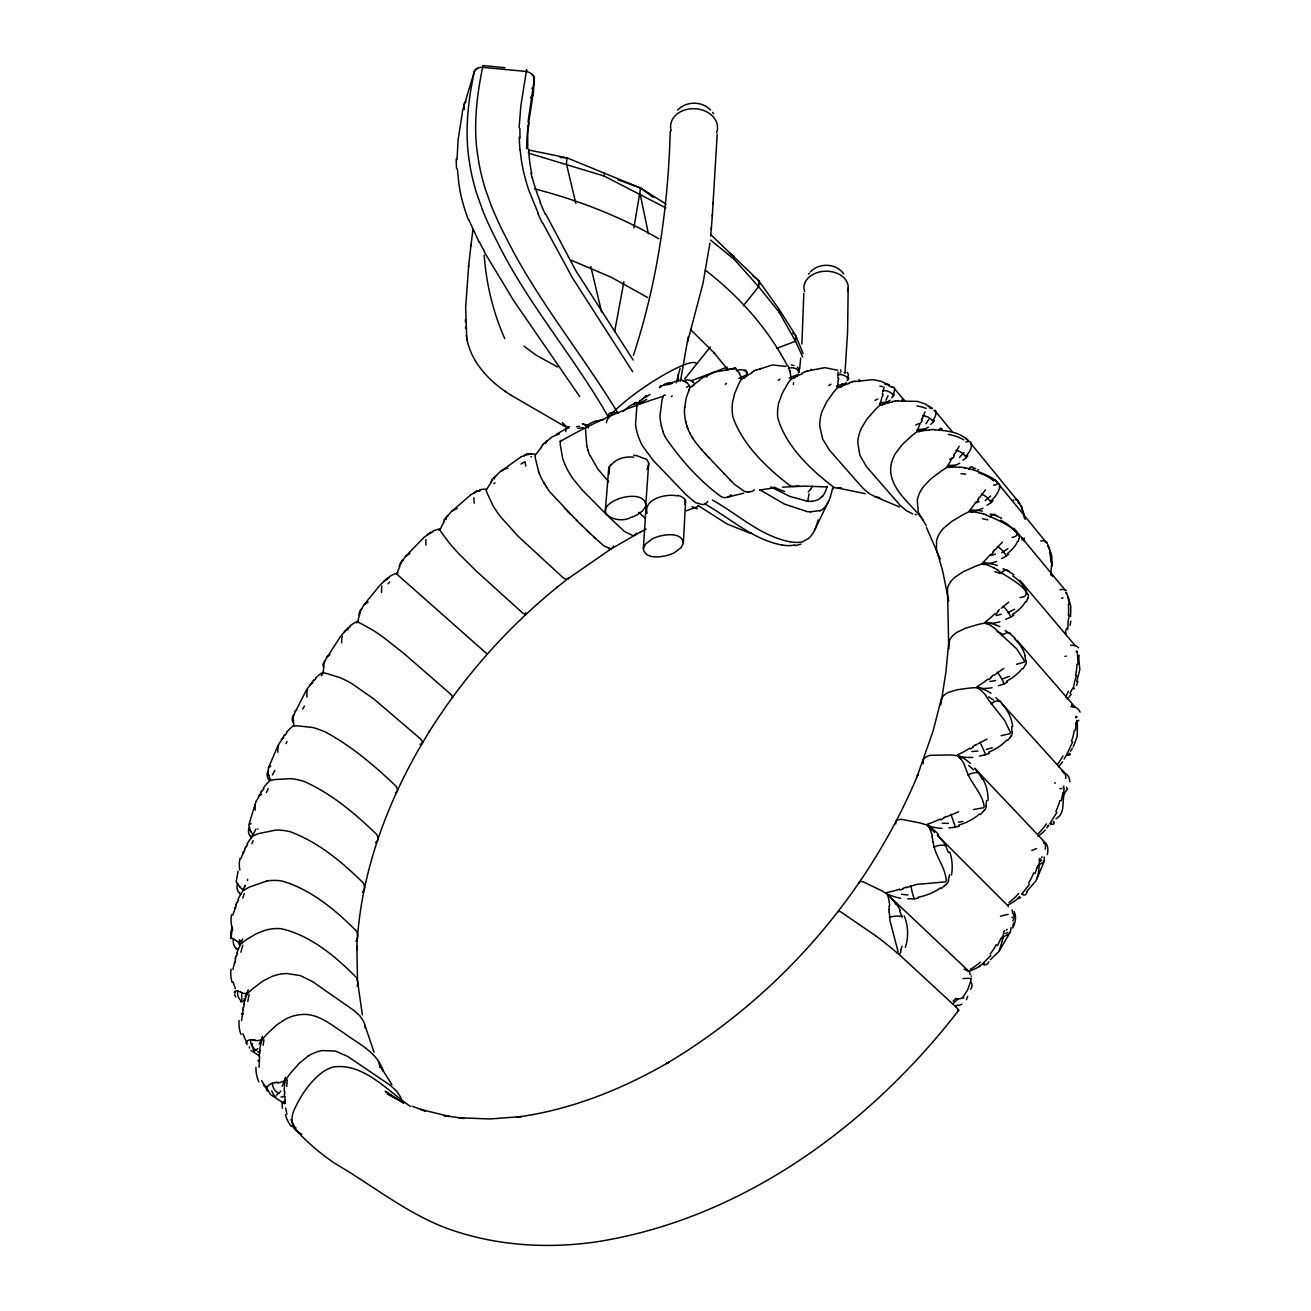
<?xml version="1.0" encoding="UTF-8"?>
<svg xmlns="http://www.w3.org/2000/svg" width="1311" height="1311" viewBox="0 0 1311 1311"><rect width="100%" height="100%" fill="white"/><g stroke="black" fill="none" stroke-linecap="round" stroke-linejoin="round"><path stroke-width="1.5" d="M1078.052 664.005L1077.298 651.354M848.168 288.141L847.594 331.912L845.038 372.308M889.366 912.21L889.94 920.535L897.838 950.803A3.228 2.802 -47.4 0 1 897.543 953.13M646.208 504.915L643.308 548.686C644.963 559.338 660.252 557.339 667.938 555.241A33.381 21.861 3.6 0 0 674.591 552.57L681.163 547.572L683.359 543.049L685.62 500.868M645.93 504.964C644.34 493.903 628.543 495.787 620.644 498.131A33.644 22.189 4 0 0 613.909 500.949C592.228 512.65 617.35 524.842 630.476 517.599A33.971 22.615 4.5 0 0 637.195 514.83L642.751 510.798L645.7 506.095L648.716 462.914M292.992 720.28L293.09 718.625M251.237 835.959L251.532 837.811M519.09 127.691L520.893 105.552L526.58 69.909M466.667 337.025L465.651 307.61L468.715 265.15M802.709 357.018L795.515 341.253L779.193 312.215L779.258 309.478L758.807 280.767L710.546 234.456M803.823 293.402L801.89 344.039M284.716 1091.129L284.716 1094.177M683.359 543.049C681.867 532.25 666.299 534.265 658.597 536.428A33.07 21.451 3.2 0 0 651.911 539.132L645.405 544.18L643.308 548.686M1079.117 655.221L1078.724 658.237M259.103 1067.269L259.594 1055.896M277.801 746.008L268.444 767.869L268.313 772.884M752.612 275.621L758.807 280.767L758.61 286.699L743.353 305.742M690.258 386.729L686.112 398.249L684.44 409.72A28.481 16.093 77.7 0 0 685.571 421.028C688.422 435.891 699.156 447.166 709.104 457.85M779.193 312.215L758.61 286.699L734.127 259.267L734.242 256.514L729.358 252.99M231.473 931.531L231.195 938.135L232.342 938.365M526.711 71.384L526.727 70.27M986.577 800.513L985.921 805.986M1076.134 722.918L1076.069 724.262M717.199 134.099L712.283 216.217M747.27 373.012L746.991 373.766M1076.151 722.59L1075.528 730.26M837.86 375.864L838.122 371.98M882.909 394.627L882.745 396.332M526.448 71.63A8.456 6.768 14.2 0 1 534.298 79.496C533.266 102.7 526.416 125.43 526.661 148.782M231.097 938.037L231.768 927.434L231.097 938.037L234.98 939.807A40.674 17.518 -49.6 0 0 235.816 940.462L236.93 941.183M527.727 126.02L527.727 148.602M999.67 488.937L999.605 487.151M670.232 131.329C668.151 207.433 657.237 282.93 633.393 355.363M710.677 235.964L711.414 227.475M713.151 203.861L713.299 202.058M633.885 227.885L640.62 188.063L567.04 157.861L528.808 149.995L528.431 153.108L604.076 176.018L665.857 207.892M1011.879 731.948L1011.797 726.638M684.506 408.065L684.621 406.656M711.283 229.196L712.414 214.447M1052.094 566.286L1051.733 555.602L1048.128 545.425M605.338 510.848L608.845 466.88M238.586 885.204L236.177 881.893L238.078 871.274M604.076 176.018L604.355 172.823M241.568 1020.613L243.256 1009.454M528.054 121.939L534.298 79.479M799.612 369.128L800.742 357.969M259.775 1053.47L260.168 1050.406M788.206 365.998L789.451 369.866M292.943 722.148A8.751 7.719 -0.2 0 1 293.779 714.724L306.332 690.192M1002.227 940.708L1003.226 936.988L1007.979 934.366M470.895 246.026L472.96 229.622M1002.161 941.265L998.998 951.393L990.329 959.718M468.519 266.87L471.091 244.305M971.156 978.285L970.763 980.71M709.923 243.158L702.975 283.487L687.603 341.827M1023.825 539.608L1023.678 540.788M1069.432 615.154C1067.564 619.234 1068.137 629.198 1067.662 629.198M1070.595 616.465L1070.825 606.534L1068.268 596.685M922.338 418.537L924.992 411.949M1076.921 716.707L1076.773 717.543M1027.758 597.963L1027.595 598.766A28.072 17.715 29 0 1 1027.365 599.324M293.271 717.232L293.779 714.724M267.51 1090.736L261.594 1080.559M680.475 381.075L688.209 336.829M949.639 874.732L948.263 880.222M232.916 969.419L235.652 958.669M614.662 331.552L623.905 281.718M1062.549 794.761L1062.877 793.04M323.309 666.43L323.702 664.628M1062.484 795.105L1061.205 800.841M807.773 500.704L809.1 493.805M526.448 71.482L482.661 67.353A8.472 6.899 15.9 0 0 474.287 71.859C467.929 101.537 464.487 132.296 469.502 162.482A128.183 55.324 64.3 0 0 472.304 177.362L474.107 184.589A110.534 47.917 64.1 0 0 476.745 193.635L482.546 209.924M1070.005 625.281L1070.858 621.25M243.731 1007.061L244.452 1004.062M832.616 488.282L830.535 496.099M648.47 465.979L647.011 469.289M967.715 996.213L966.518 999.654M255.071 804.397L248.811 824.914L249.877 829.207M922.01 420.175L921.436 422.273M1076.659 675.591C1074.938 678.901 1072.3 691.012 1074.233 688.603M882.844 391.809L884.155 387.22M676.247 382.828L680.114 368.325M818.179 519.91L816.016 526.842A115.352 46.18 67.6 0 1 812.787 533.511L810.935 536.019A98.587 39.412 67.7 0 1 808.346 538.575L802.987 541.492M232.784 915.045L236.39 904.836M482.956 65.812C476.811 94.818 472.829 127.478 478.138 158.041A128.429 54.996 64.3 0 0 480.957 172.954L482.759 180.181A110.763 47.655 64.2 0 0 485.414 189.259L491.232 205.581A162.007 68.533 64.3 0 0 506.03 237.57C537.084 299.908 582.51 354.544 618.136 413.44M1012.813 925.795L1013.583 922.977M848.872 377.715L848.446 378.895A28.645 11.553 29.5 0 1 848.217 379.305L847.103 380.731M902.066 946.247L900.985 949.541M1018.336 541.345L1018.778 539.214A27.482 14.601 24.1 0 0 1018.663 538.657M1017.991 502.85L1018.418 502.064L1022.039 507.685M1027.431 599.356L1026.464 601.765M1044.179 861.278L1044.212 857.099M474.271 71.843L462.734 110.091L458.096 140.015L457.015 159.729M1065.777 632.476L1065.482 633.41M1066.269 629.182L1064.827 633.623M1037.001 867.866L1037.673 865.801M1036.886 868.193L1035.002 873.487M324.145 663.137L325.013 660.662M236.357 956.325L237.373 953.441M1076.61 685.391L1077.904 681.409M955.047 453.442L959.21 446.248M358.903 614.892L359.607 612.991M1025.268 664.628L1024.923 665.513A28.613 20.73 34.2 0 1 1024.596 666.135L1023.104 668.757M1063.877 789.222L1064.253 788.173M1067.482 789.419L1066.449 787.223M240.7 858.738L245.01 849.2M799.12 371.8L798.546 372.75M1072.644 741.928L1066.941 754.087A10.717 1.934 36.8 0 0 1069.612 753.251M1076.757 681.605L1079.805 669.61L1078.789 658.515M688.717 390.334L689.209 389.105M954.375 455.245L953.376 457.539M1047.407 545.818L1047.85 544.901M1026.775 891.447L1035.837 881.008L1038.23 874.552L1039.328 864.818L1043.245 862.13M1036.69 879.271L1044.539 860.573M268.444 767.869L270.754 766.116M237.307 902.607L238.569 899.887M1071.185 690.881L1071.841 689.422M256.087 801.627L260.971 792.893M1071.038 691.241L1069.956 693.634M360.279 611.434L363.753 605.076L368.047 602.159M684.997 504.424L685.063 500.474M1042.048 856.706L1041.639 857.574M399.15 566.434L400.15 564.467M814.459 530.48L828.699 500.9M1000.981 938.348L997.425 945.673M894.381 394.267L893.578 395.676A29.268 14.798 34.5 0 1 893.25 396.168L891.627 397.823M979.694 497.459L985.43 489.839M1056.912 812.23L1049.996 823.488A10.881 3.31 43.6 0 0 1053.733 821.407L1053.274 821.997M1010.748 736.159L1010.224 737.093A29.104 23.5 39.9 0 1 1009.765 737.749M1039.312 861.933L1040.705 859.344M1073.25 746.795L1077.2 736.454L1077.413 724.983M278.391 744.779L283.684 736.88M246.107 847.119L247.566 844.579M1070.005 695.617L1069.153 697.108M422.519 742.763C385.532 805.626 359.722 876.551 356.739 949.918L356.838 946.329L357.559 981.316L362.36 1014.845M978.678 499.36L977.219 501.769M1066.318 755.152L1064.057 759.02M999.457 950.639L1010.371 931.908L1011.158 927.582M401.051 562.878L405.279 556.634L409.933 553.488M1068.399 754.464L1067.859 755.382M1024.35 662.153L1016.549 664.284M321.326 675.788L321.883 674.87M421.863 743.845L429.615 731.112L429.025 732.062C463.471 677.115 507.013 627.903 557.372 587.049L556.536 587.705L568.138 578.544M322.047 674.591L322.965 673.117M443.38 521.794L444.675 519.795M323.161 672.789L323.096 672.887A84.117 17.633 30.6 0 1 326.439 673.444L339.91 677.623A27.662 5.867 30.8 0 1 351.856 683.621L373.701 698.861L420.634 738.962A31.398 6.555 30.5 0 1 421.798 740.6L422.421 741.993A27.072 5.654 30.5 0 1 420.536 744.189L419.913 744.206M1072.3 748.417L1070.333 751.465M306.954 689.111L312.526 682.146M294.631 711.512L296.712 709.693M810.46 489.298L808.215 491.936M1010.142 932.318L1009.404 933.252M1006.995 929.253L1006.389 930.154M323.506 666.201A8.669 7.276 11.3 0 1 325.079 660.482L340.516 636.425M1029.479 884.253L1021.63 894.233A11.029 4.67 50.8 0 0 1026.824 891.988M262.216 790.959L263.822 788.632M995.033 549.899L1002.341 542.148M1009.798 737.765L1007.717 740.453M356.789 622.954L358.526 620.775M280.767 1091.063L279.276 1092.948M934.514 420.339L933.285 421.962A29.94 18.108 39.8 0 1 932.826 422.519L930.695 424.338M984.102 810.296L983.397 811.23A29.497 25.892 46.9 0 1 982.824 811.886M1003.21 934.563L1004.177 933.219M438.939 530.332L440.201 529.038M445.806 518.206L451.033 511.88L470.469 495.132M1047.784 826.504L1046.768 827.864M993.64 551.865L991.739 554.307M341.139 635.491L346.874 629.493M898.641 954.031L955.113 1006.176A15.994 0.901 38.9 0 1 956.112 1007.11M490.937 481.678L492.494 479.695M439.562 529.611L439.595 529.578A83.429 8.374 46.7 0 0 441.266 532.151L449.247 542.918A27.433 2.786 46.6 0 0 457.932 552.816L476.745 571.498L522.27 612.663A31.136 3.114 46.8 0 0 523.843 613.761L525.055 614.449A26.859 2.688 46.8 0 0 525.842 613.302L525.613 612.827M822.079 496.132L820.85 497.508M958.685 1010.339C869.799 1125.28 742.862 1218.689 596.947 1241.779C546.998 1249.104 495.066 1245.745 447.395 1228.538C406.689 1213.38 372.537 1185.357 335.321 1163.693C321.146 1154.204 308.118 1143.094 296.45 1130.656A24.303 18.026 -44.6 0 1 293.828 1110.679C300.563 1095.717 309.953 1081.28 323.391 1071.562A31.857 23.68 -45.1 0 1 332.896 1067.072C363.393 1062.402 387.106 1090.621 410.376 1106.435M364.048 604.748L379.698 585.509M285.028 735.143L286.748 733.078M684.85 378.748L710.283 347.005M1056.01 818.785C1067.662 812.541 1059.452 796.334 1067.007 789.927M326.701 656.86L329.995 654.5M257.661 1048.636L256.563 1049.767A29.088 12.078 55.5 0 1 256.055 1050.16L253.973 1051.029M962.225 998.228L967.665 989.887L970.615 981.447A11.078 8.046 4.3 0 1 970.648 989.248M808.592 274.048L809.411 273.049M1001.194 608.271L1008.765 602.159M990.87 955.473L982.447 963.864A11.127 5.932 58.7 0 0 988.822 961.782M967.846 455.966L966.191 457.719A10.111 6.621 33.9 0 0 956.096 450.345M982.84 811.902L980.218 814.573M380.337 584.706L386.073 579.741M493.837 478.122L500.032 471.845L520.68 457.097M945.788 884.45L944.92 885.367A29.809 27.76 56.2 0 1 944.231 885.99M541.082 446.756L542.918 444.822M1019.466 896.544L1018.172 897.904M998.195 611.696L995.885 614.089M406 555.93L423.24 538.165M313.935 680.606L315.754 678.787M243.666 1000.572L242.568 1001.44A28.481 8.849 60.2 0 1 242.273 1001.637L240.601 1001.784M677.689 110.042C686.227 100.931 702.057 100.947 710.611 110.042M397.856 572.661L396.561 573.89L487.381 654.238L486.627 653.615M544.458 443.315L552.128 436.842L559.387 433.908M993.017 500.835L990.903 502.67A31.349 24.483 52.6 0 1 990.133 503.277L986.954 505.227M993.656 675.526L1003.865 668.413M423.846 537.526L426.894 535.298A8.587 6.735 61.7 0 1 430.647 532.987M357.493 621.922L357.526 621.906A83.642 8.98 36.1 0 1 360.328 623.217L372.127 629.722A27.498 2.999 36.2 0 1 383.091 637.097L403.968 653.517L450.345 693.896A31.218 3.343 36 0 1 451.623 695.338L452.426 696.485A26.925 2.884 36 0 1 451.754 697.583M944.248 886.023L941.151 888.547M810.46 271.869C819.244 262.397 836.189 263.249 843.694 273.852M348.333 628.166L350.168 626.642M279.243 1092.915A29.743 15.437 50.6 0 1 278.817 1093.358L276.392 1094.996M991.591 677.377L988.871 679.622M1020.679 897.33L1019.368 898.428M485.988 489.593L486.02 489.56A83.707 16.945 52.2 0 0 487.004 492.756L492.854 505.407A27.515 5.637 52 0 0 500.294 516.436L518.009 536.166L563.238 577.823A31.235 6.293 52.3 0 0 564.992 578.79L566.434 579.282A26.941 5.441 52.3 0 0 568.302 577.741M981.66 964.486L978.94 966.699M1008.7 554.291L1006.143 556.143A32.038 27.318 61.3 0 1 1005.226 556.716L1001.538 558.617M451.885 511.159L457.26 508.373M238.16 948.705L237.471 949.049A27.908 5.801 65 0 1 237.209 949.197M977.498 743.992L987.167 739.043M976.629 744.664L975.761 745.303M567.188 579.298L611.287 548.735A26.925 8.079 58 0 0 613.335 545.982M471.042 494.64L473.894 493.067A8.603 7.227 70.3 0 1 479.99 490.97M387.548 578.643L389.4 577.397M973.401 747.008L970.353 749.007M307.774 1056.338L299.416 1063.123L290.665 1072.972A96.785 70.597 -39.3 0 0 286.257 1079.035M501.031 471.108L505.259 468.945M426.894 535.298L429.484 533.61M650.043 394.447L646.061 397.036M639.604 400.92L638.916 403.509M962.929 460.243L965.568 458.309A30.645 21.369 45.7 0 0 966.191 457.719M699.304 379.846L701.811 378.305M1013.78 615.269L1010.814 617.039A10.799 3.54 52.4 0 0 1002.915 606.272M611.713 548.572L640.768 531.84M946.362 816.868L958.685 811.771M556.339 434.334L569.597 426.714M703.876 377.158L714.872 371.947L724.475 370.407M430.942 532.741L432.761 531.807M521.188 456.769L523.777 455.851A8.653 7.653 81.3 0 1 530.988 454.18M729.162 496.427L728.441 496.82A28.285 14.65 74.4 0 1 726.163 497.475L725.376 497.541A31.054 16.142 75.4 0 1 722.951 497.41A32.087 16.568 74.3 0 1 721.279 496.754C699.845 481.235 681.327 460.325 666.185 438.562A32.742 17.24 73.9 0 1 664.824 435.973M943.773 818.31L940.479 819.981M640.309 532.119L646.094 529.103M961.864 1004.21L958.341 1005.684M751.629 372.308L754.317 370.98M1007.438 682.261L1004.095 683.85A33.316 31.562 -87 0 1 1002.899 684.276M473.894 493.067L476.434 491.805M756.513 370.03L772.474 364.95L785.977 366.424M906.098 887.694L916.864 884.368L945.51 881.91A1.885 1.426 -73.9 0 0 946.231 880.5C945.411 866.8 934.71 855.821 933.235 842.268M659.81 386.548L660.859 386.106M660.154 386.401L661.219 385.958M274.835 1082.87C270.967 1082.444 264.396 1087.18 267.411 1090.85M241.044 894.036L240.569 894.069A27.416 2.983 69.9 0 1 240.454 894.233L240.569 894.069M802.037 373.111L804.872 372.062M989.264 753.333L985.593 754.661A33.889 32.644 -55.6 0 1 984.299 754.939M477.86 491.199L479.597 490.576M686.44 510.798L698.206 506.39M903.361 888.825L899.903 890.054M691.143 380.796L727.195 367.129M776.538 348.431L795.515 341.253L795.613 335.337L779.258 309.478M1002.915 684.342L998.343 685.768M801.037 544.065L795.22 545.687M819.752 510.602L810.64 511.798M1005.586 619.3L1009.749 617.579A32.709 29.727 73.6 0 0 1010.781 616.989M524.138 455.736L526.219 455.048M810.952 370.276L824.816 367.654L837.696 370.259M1078.855 720.247L1077.183 721.46L1077.331 724.377M671.904 382.517L678.737 380.485M807.15 371.324L810.64 370.357M993.591 485.217C1009.88 483.005 969.796 467.175 964.798 468.076M506.144 468.65L508.012 468.158M1012.076 537.395C1030.479 534.232 991.821 516.845 986.282 515.174M249.959 823.996L251.171 823.701M959.341 826.176L955.44 827.143L950.901 814.197M965.814 441.987L969.075 441.578L966.977 439.48M849.348 382.73L852.265 382.009M984.332 755.038L979.432 756.07M663.841 385.09L670.691 384.139M278.211 1082.214L276.31 1082.657M727.703 497.115L743.747 493.198M1020.04 597.57L1023.645 596.767M527.579 454.688L529.218 454.393M854.608 381.534L872.88 379.633L880.746 381.206L889.481 385.172L887.842 384.254M930.089 408.262L932.449 408.508L925.386 404.05L917.52 401.395L897.609 401.002M610.811 548.834L603.797 545.851L589.426 532.856M252.777 1039.984C250.073 1038.427 243.338 1042.179 247.14 1044.408M1024.006 596.702C1034.363 590.196 1003.292 574.955 998.015 570.4M579.593 426.255L576.529 426.78M735.635 368.145L725.376 370.046L735.75 368.244L729.309 369.309M267.083 880.926L249.156 887.154A88.558 49.834 3.8 0 0 244.452 889.874M954.097 827.388L948.984 827.913M918.339 898.215L914.291 898.74A34.791 32.169 0.6 0 1 912.898 898.641M1001.096 735.717L1010.06 733.603A1.852 1.18 80.7 0 0 1010.355 732.21L1004.685 720.575L988.625 699.976A47.95 39.281 -51.5 0 0 987.281 697.993L985.593 695.518M892.283 401.543L895.249 401.166M759.479 489.986L774.604 487.839M241.666 1013.665L242.617 1013.764M708.202 456.884L734.094 484.087L744.435 491.363A32.546 18.059 78.6 0 0 747.024 492.002L751.236 491.609A27.859 15.47 78.6 0 0 754.366 489.806M973.581 809.559L983.627 807.707A1.868 1.327 -87.7 0 0 984.135 806.281C982.25 792.778 970.55 783.355 966.6 770.671M811.902 501.228L815.999 500.507A65.861 27.547 68 0 0 820.784 497.672M782.487 487.151L805.134 486.119L827.307 486.971M255.547 1040.065L254.039 1040.082M912.915 898.838L907.72 898.789M929.515 429.664L932.482 429.713M791.451 378.404A90.295 61.109 -83 0 0 787.764 383.566L782.126 393.546L778.8 402.723A29.694 20.37 -83.8 0 0 777.8 417.767C785.387 445.773 811.476 470.452 834.042 487.413A33.693 22.713 -82.8 0 0 837.123 488.036L840.302 488.003A29.039 19.567 -82.7 0 0 841.383 487.839M747.893 492.067L748.745 492.067M934.809 429.877C946.788 430.647 960.013 431.827 968.763 441.135M841.121 371.587L840.515 369.866M560.125 157.467L567.04 157.861L566.434 163.793L575.808 203.303M238.586 991.329C237.291 989.92 232.096 991.919 235.324 993.066M844.218 372.832L845.562 372.979M879.763 497.508L878.616 497.426A34.397 24.483 -71.5 0 1 875.306 496.738L869.259 493.69L862.9 488.2L829.634 450.378L822.636 439.07L819.785 426.206A30.317 21.976 -72.4 0 1 822.177 411.146L826.618 402.002L833.681 392.087A92.163 65.911 -71.7 0 1 838.188 386.942M483.054 65.583L504.833 67.664M806.839 501.031L789.894 496.459L770.77 486.889M959.701 467.06L962.569 467.552M838.171 488.102L865.293 493.673M781.962 545.032C752.448 539.493 730.014 517.976 704.564 503.785M790.123 541.82C760.478 536.133 738.044 514.305 712.447 500.032M806.167 511.241L784.355 504.047L759.692 489.691M235.21 962.454L234.538 962.864M609.779 548.817L608.615 548.539M636.277 455.474L644.897 458.784M242.043 992.591L240.765 992.28M677.345 495.902C666.349 493.346 643.242 498.868 647.093 513.338M750.99 533.249L749.761 532.987M974.319 468.732L973.467 468.551A10.242 3.753 -82.5 0 0 968.731 469.24M793.909 365.605L791.287 364.868M749.138 532.84L726.851 523.892L697.993 505.44M534.396 188.833C577.823 199.911 619.972 216.364 658.843 238.749M243.027 1014.14L241.716 1013.731M585.837 424.911L585.116 424.879A49.048 23.27 -60.4 0 0 582.608 423.912M990.215 513.945L992.427 514.617M616.858 413.063C612.139 411.556 607.534 412.539 608.271 417.455M977.76 469.666L978.645 469.928M981.48 513.289L984.184 514.256M784.699 491.543L782.831 490.904M681.72 379.961L684.899 381.632M993.164 514.862L994.672 515.387M683.097 381.026L683.228 381.075A8.964 8.407 -45.4 0 1 693.634 382.386L693.142 382.058A37.003 8.177 -45 0 0 691.569 380.632M884.679 384.025L886.613 384.729M912.767 513.912L906.442 510.733L899.952 505.128L866.686 466.896L859.934 455.523L857.787 442.757A30.972 23.172 -59.7 0 1 861.524 427.943L867.03 419.028L875.453 409.409A94.179 69.417 -59.2 0 1 880.746 404.444M863.802 882.172L880.156 889.972A109.6 14.945 34.4 0 1 886.416 893.414L969.288 971.713A110.698 15.339 34.5 0 1 964.044 969.124M890.923 386.499L891.693 386.778M875.306 496.738L899.543 506.996M617.727 179.656L640.62 188.063L666.103 204.123M412.129 1106.222L425.42 1111.089L420.569 1109.385L449.149 1116.398L444.216 1115.694L463.717 1118.398L458.85 1117.709L489.642 1118.988L521.204 1116.595L516.747 1117.169C570.613 1109.942 621.971 1089.425 668.774 1062.254L666.43 1063.614C778.078 997.163 868.161 894.249 918.11 774.211L917.044 776.767L933.088 731.03L941.216 699.287A34.84 17.272 11.7 0 1 948.541 692.372L957.177 689.733L969.73 688.046A106.224 51.555 11.3 0 1 977.449 687.62M782.077 490.625L773.736 487.086M1061.894 770.737L1063.27 771.54M571.399 260.283L611.401 277.342L647.601 297.499M996.655 516.092L999.146 517.124M892.037 386.909L893.233 387.482M692.11 506.718L697.239 508.799M889.874 386.089L888.202 385.385M1003.03 568.695L1007.323 570.727M999.982 517.501L1001.637 518.32M557.585 366.998L536.101 355.15L524.039 346.219M928.237 406.312L931.826 408.458M685.85 382.058L686.948 382.746M993.672 567.63L996.147 569.089A46.672 37.822 -42.8 0 1 998.064 570.351M399.494 1100.47L387.302 1093.735L396.659 1098.864L385.221 1091.293L403.657 1103.387M1015.845 499.344L1017.041 500.228M1005.16 630.493L1009.175 633.164M510.684 395.053L568.024 428.271M301.809 1134.228L297.679 1131.606A14.667 10.865 -44.3 0 1 296.45 1130.656M270.967 1094.898L284.684 1103.715M250.975 1050.406L259.414 1055.945M466.372 335.37C469.289 359.247 486.479 378.535 505.636 391.661M504.866 391.137L511.388 395.529M1013.845 574.726L1008.421 571.301A10.685 4.949 -64.1 0 0 1001.26 572.923M875.568 935.677L840.925 912.014A35.61 2.573 38 0 0 838.303 911.063L838.319 911.8M640.62 188.063L653.484 197.535M735.684 368.85L737.962 371.619A39.789 17.338 -47.4 0 1 738.699 372.357L739.568 373.34M235.996 948.672L237.144 949.082A9.308 8.587 -69.6 0 1 233.686 938.496M965.568 438.349L966.797 439.332M705.384 270.132C738.667 296.024 767.64 328.029 787.255 365.523M710.529 240.077L734.127 259.267M948.869 648.912L949.18 641.423A34.299 20.075 2.5 0 1 956.702 632.459L965.42 628.231L978.022 624.511A104.536 59.962 2 0 1 985.774 622.938A59.11 48.13 -53.9 0 1 995.278 628.887L997.409 630.853A47.36 38.724 -46.9 0 1 998.998 632.558L1016.648 648.814L1024.432 660.826A1.819 1 71 0 1 1024.366 662.17M792.614 332.863L795.613 335.337L803.086 353.56M995.885 697.78L999.523 701.057M645.569 518.599L638.768 512.29M690.487 329.487L714.675 353.38L713.725 352.364L727.982 369.866M934.825 410.622L935.71 411.621M593.85 537.117L594.719 537.936M562.255 422.552L567.827 427.91M590.327 533.724L576.365 520.106M586.722 530.234L588.524 531.987M581.15 524.793L582.1 525.711M577.315 521.041L550.079 492.182A32.054 9.751 57.6 0 1 547.523 488.577L543.508 482.153A27.498 8.39 57.6 0 1 538.936 472.714L535.347 458.342A84.215 25.319 57.9 0 1 535.068 454.622M608.14 516.173L624.56 531.594L632.984 535.609A27.22 9.439 61.1 0 0 636.376 533.069M569.859 513.683L570.777 514.6M607.222 515.272L582.363 490.167L572.858 478.531A32.185 11.34 60.5 0 1 570.416 474.828L568.122 470.895A27.81 9.816 60.5 0 1 562.665 458.358L560.321 445.019A78.299 27.302 60.9 0 1 560.256 441.43A4.179 1.475 60.3 0 1 561.452 440.627M568.941 512.781L567.106 510.962M934.497 832.387L927.303 825.193A108.797 28.645 27.2 0 0 920.322 823.046L901.657 819.342A35.676 9.603 27.5 0 0 895.888 821.669L895.806 823.931M937.381 835.254L1007.897 905.77A59.372 41.247 -25.7 0 1 1008.454 906.786M1015.075 638.211L1010.175 633.901A10.898 5.26 -53.8 0 0 1001.751 635.737M564.385 508.226L565.287 509.143M729.785 479.793L730.653 480.678M582.395 423.814A47.851 22.697 -60.3 0 1 586.017 425.403L588.41 427.878M295.647 1129.82L294.991 1129.115M960.701 758.725L957.899 755.775A107.666 41.002 19.6 0 0 950.426 754.939L930.138 755.333A35.299 13.749 19.9 0 0 923.386 760.003L923.091 763.789M723.672 473.418L724.557 474.353M974.679 768.23L1042.54 839.843M608.746 481.907L597.554 468.633L590.212 455.638M239.979 887.105L239.143 886.105A39.92 17.223 -47.3 0 1 238.471 885.318M586.148 425.108L586.902 426.337M995.196 480.006L997.933 483.415M706.432 454.95L704.679 453.016M990.755 703.794A11.078 5.359 -43.1 0 1 1000.424 701.959L1064.139 772.392M974.942 768.525L978.104 772.376M297.171 1131.065L293.631 1126.591M701.205 449.132L702.073 450.115M923.305 520.352C911.637 503.817 889.579 490.003 890.693 467.503A31.661 23.86 -46.2 0 1 895.626 453.229L902.115 444.757L911.8 435.727A96.309 71.417 -45.9 0 1 917.815 431.09M1016.959 640.292L1075.151 707.153M1001.67 703.319L1004.636 707.121A45.951 42.837 -20.8 0 1 1012.715 726.491M294.106 1128.132L292.124 1125.575M1019.974 580.298L1075.069 645.504M894.479 388.662L904.885 401.199M1013.895 528.202L1064.974 589.884M935.218 410.998L951.884 431.319M996.278 481.219L1046.539 542.803M1042.622 839.941L1043.49 841.367M970.304 442.807L1017.877 501.097M926.303 525.645L918.29 512.339L917.307 500.278A32.349 23.959 -32.6 0 1 923.288 486.873L930.646 479.089L941.429 470.928A98.472 71.679 -32.6 0 1 948.082 466.798M270.197 1094.111L268.673 1091.473M760.462 368.473L760.101 369.21M1018.811 502.26L1021.597 506.767M712.561 112.304L713.626 113.778M942.56 840.4L945.165 844.743M391.907 1084.689L380.878 1067.088L383.222 1071.087C377.24 1051.914 357.919 1043.654 343.171 1032.527C330.323 1024.202 317.098 1012.698 300.678 1014.599A31.087 22.402 -26.1 0 0 285.732 1019.024L276.998 1024.76L267.772 1033.265A94.474 67.189 -26.8 0 0 263.069 1038.541M545.868 486.053L546.687 487.331M1015.763 530.775L1017.926 534.773M693.027 438.71L691.569 436.366M579.675 396.528L513.633 300.58L484.283 251.909M939.807 557.814L940.479 558.896M633.164 360.05L575.89 270.754L545.753 214.054M545.065 484.775L543.508 482.153M632.672 371.75L572.497 277.932L542.82 223.181M246.402 1041.557L247.107 1042.769M268.149 1090.539L267.329 1089.13M608.222 416.849C574.136 356.674 527.825 304.201 497.279 241.879A161.679 68.893 64.3 0 1 482.448 209.94M245.763 1040.442L242.83 1033.674M266.838 1088.277L265.707 1086.098M747.024 372.078L747.254 372.701A9.111 8.456 -24.5 0 0 736.487 370.554M939.168 556.7L926.418 527.399M479.138 242.191L468.928 220.035M689.57 432.597L690.209 433.892M971.172 444.101L971.664 445.511M964.404 765.477L965.699 768.312A48.458 39.412 -56.3 0 1 966.42 770.77M982.3 779.34L978.858 773.441A11.225 5.178 -32.5 0 0 968.042 775.03M250.729 831.567L250.188 830.305M1047.866 545.31L1050.258 551.489M899.51 910.817L901.509 915.586M789.992 370.816L790.533 372.144M1021.4 506.767L1023.989 514.289M504.751 338.615C493.034 312.28 486.283 283.848 484.201 255.137M538.084 213.07L528.775 190.095A93.523 40.002 66 0 1 520.27 150.241M235.324 988.609L233.112 982.07M948.705 600.93L942.707 571.121L936.48 549.751L936.562 540.722A33.037 23.401 -19.7 0 1 943.346 528.48L951.393 521.647L963.077 514.666A100.603 69.958 -19.9 0 1 970.271 511.208M234.62 994.475L235.701 997.015M1025.989 589.77L1027.513 594.309M811.476 370.243L811.034 369.292L811.247 370.194M540.542 202.255L536.461 191.816M374.012 1052.094L364.687 1024.546A34.43 23.205 -15.6 0 0 363.688 1021.498L360.05 1016.041L353.872 1010.437L312.346 981.464L300.186 975.548L286.83 973.549A30.382 20.812 -14.6 0 0 271.721 976.548L262.823 981.136L253.367 988.183A92.278 62.453 -15.4 0 0 248.549 992.624M239.7 892.988L240.355 893.955A9.161 8.505 -50.5 0 1 237.733 883.499M538.428 471.37L538.936 472.714M758.807 280.767L760.151 284.421M1066.548 592.506L1067.105 594.358M687.8 428.484L686.784 425.583M609.041 474.058L609.599 466.863A21.566 17.19 5.8 0 1 610.647 464.881M663.169 431.68L662.661 430.205A28.891 15.224 73.9 0 1 661.301 425.665M948.328 852.478L945.772 845.939A11.34 4.72 -22.2 0 0 933.94 847.053M1067.711 596.538L1067.285 594.997M249.549 1048.046L249.254 1046.866M1067.793 596.816L1069.317 603.929M931.941 836.484L932.744 839.663M286.896 1114.235L285.732 1108.188M532.086 177.657L530.988 173.085M232.686 930.22L232.063 927.139M1024.874 655.664L1025.71 660.646M590.802 266.526L601.585 311.969M685.571 421.028L685.932 422.568M661.367 425.665L660.728 422.535A28.4 15.076 73.8 0 1 659.957 416.095L661.94 400.576A80.135 41.739 74.4 0 1 663.235 396.332A4.294 2.261 73.5 0 1 665.382 395.283M1012.125 909.949L1012.403 911.915M586.754 445.461L585.542 429.598A84.969 33.463 64.1 0 1 586.017 425.42M640.161 193.995L648.421 233.817M677.705 375.143L678.934 381.124M268.558 775.489L268.378 774.145M357.559 981.316L357.379 980.349A33.693 21.025 -5.4 0 0 356.428 977.547C335.813 956.604 310.068 934.923 280.636 928.63A29.727 18.846 -4.4 0 0 265.592 930.122L256.727 933.514L247.271 939.069A90.295 56.586 -5.2 0 0 242.453 942.658M467.027 338.959L467.322 340.598M838.466 378.06L838.663 379.682M940.823 704.843L945.919 671.855L948.656 643.554L947.46 588.115A33.693 22.123 -8 0 1 954.769 577.364L963.29 571.711L975.597 566.221A102.635 66.091 -8.3 0 1 983.152 563.632M859.442 882.844L859.426 882.172A35.921 5.015 34.5 0 1 863.785 882.156M1025.022 517.419L1025.268 519.222M379.829 1067.367L379.469 1065.024A35.25 24.958 -27.1 0 0 378.387 1061.746M1024.563 517.517L1024.694 518.582M364.884 1025.612L365.032 1027.791M889.038 905.983L889.3 909.408M285.323 1102.944L284.848 1096.602M519.943 149.962L519.156 137.393M457.392 169.119L458.621 181.295A92.196 40.002 62.5 0 0 468.535 220.019M465.356 319.982L465.421 321.703M465.569 326.603L465.618 328.307M799.333 370.456L799.251 371.374A9.275 8.39 -6.7 0 0 788.37 368.325M357.657 982.283L357.674 983.266A29.039 18.125 -5.5 0 1 357.231 986.265M1051.848 562.075L1050.652 574.742A10.111 1.753 16.9 0 1 1052.405 576.25M707.76 501.359A27.662 13.241 71 0 1 702.696 504.653L695.633 502.687L686.358 495.001L653.189 460.407L642.718 446.215A32.726 15.896 70.3 0 1 640.686 442.249L638.883 438.005A28.268 13.749 70.3 0 1 635.54 424.272L636.785 407.131A85.952 41.296 70.8 0 1 638.031 402.575M633.41 404.001A46.016 6.145 -21 0 1 635.786 402.395M638.637 402.887A49.097 33.381 -29.9 0 1 646.651 395.693M686.931 382.796A49.015 21.533 -56.1 0 1 689.979 387.056M694.256 383.648A45.705 6.489 -19.1 0 1 692.945 385.926M686.522 387.302A46.786 8.751 -16.6 0 1 689.209 385.778M690.799 387.138A49.9 35.118 -30.3 0 1 699.697 380.436M685.014 381.468A39.15 17.109 -49.6 0 1 685.932 381.976M640.112 401.215A50.326 34.512 -29.6 0 1 646.552 395.594M664.841 384.254A31.251 28.596 79.6 0 1 670.724 383.074M692.798 382.189A27.105 2.638 15 0 1 693.044 382.37M672.199 395.856A44.312 3.425 -40.3 0 1 671.347 396.61M731.194 494.755A27.793 14.405 74.7 0 1 729.866 495.968M664.71 436.071A31.71 16.994 74 0 1 662.956 431.794M560.256 441.446A449.198 288.731 -48.5 0 1 663.235 396.332M645.438 458.473A11.357 7.587 8.2 0 1 648.322 465.946M633.606 455.261A21.599 15.076 17.7 0 1 636.277 455.605M611.024 465.094A28.481 21.845 20.7 0 1 633.705 457.146M677.541 495.361A11.16 7.014 5.1 0 1 685.587 500.376M587.934 449.853A27.973 11.176 63.6 0 1 586.689 445.412M589.95 455.687A27.646 11.291 63.4 0 1 587.689 449.771M529.382 453.885A47.491 23.549 -62.2 0 1 535.167 454.425M521.041 464.061A44.328 0.918 -33.2 0 1 524.253 462.029M531.545 456.736A44.836 2.261 -30.3 0 1 530.889 456.72M535.773 454.72A47.901 30.104 -29.9 0 1 541.787 447.035M739.371 373.569A49.785 21.271 -53.8 0 1 741.272 378.945M747.336 374.799A46.442 9.21 -14.8 0 1 744.189 378.076M738.814 378.437A47.688 11.815 -12.5 0 1 746.483 374.995M742.19 378.977A50.818 36.921 -31.2 0 1 751.908 372.947M741.764 378.486A88.624 55.275 87 0 0 738.896 383.566L734.701 393.349L732.521 402.379A29.153 18.42 86.3 0 0 732.964 417.193C742.862 445.248 767.017 467.978 790.074 485.725A33.07 20.534 87.2 0 0 792.909 486.348L795.777 486.299A28.514 17.715 87.3 0 0 798.628 485.545M701.631 377.994A39.772 25.974 -30.1 0 1 703.712 376.831M706.924 377.109A9.03 1.622 59.6 0 1 707.629 375.257M745.058 369.899A37.626 8.669 -41.1 0 1 746.483 372.504M746.991 372.619A27.547 5.424 19.9 0 1 747.073 372.881M726.491 383.353A45.033 4.359 -35.6 0 1 725.262 384.32M789.353 369.948A40.526 17.78 -45 0 1 789.828 370.964M790.123 372.537A50.654 21.238 -51.3 0 1 790.746 378.945M798.383 374.356A47.278 12.356 -10.7 0 1 793.548 378.355M789.173 377.896A48.671 15.322 -8.5 0 1 798.579 374.504M791.778 378.961A51.85 38.724 -32.5 0 1 802.201 373.766M754.202 370.636A40.51 27.465 -30.2 0 1 756.414 369.669M793.401 384.582A32.775 3.933 -87.5 0 1 793.565 382.763M797.399 367.096A38.33 9.472 -37.3 0 1 798.268 371.128M799.136 371.324A28.055 8.407 24.7 0 1 799.104 371.668M779.979 379.174A45.852 5.752 -30.9 0 1 778.275 380.37M837.549 374.864A9.472 8.194 7.2 0 1 848.446 378.895M837.942 377.027A41.329 18.436 -42.7 0 1 838.171 378.273M838.04 380.19A51.637 21.468 -48.8 0 1 837.287 387.482M846.365 382.73A48.228 15.929 -6.8 0 1 839.941 387.204M836.484 386.106A49.752 19.239 -4.8 0 1 845.956 383.418M838.401 387.532A52.948 40.51 -34.2 0 1 849.397 383.386M804.823 371.701A41.346 29.022 -30.6 0 1 807.134 370.964M841.22 387.007A33.463 6.194 -81.1 0 1 842.154 383.533M839.925 372.996A24.516 1 -0.4 0 1 840.367 373.012M847.103 372.455A39.117 10.603 -33.5 0 1 847.398 378.453M830.895 384.221A46.786 7.637 -26.3 0 1 828.716 385.581M882.795 390.596A9.669 7.833 18 0 1 893.578 395.676M882.549 393.218A42.198 19.321 -40.4 0 1 882.483 394.677M881.877 396.872A52.686 21.976 -46.2 0 1 879.681 404.919M890.136 400.248A49.261 19.878 -3.2 0 1 882.172 404.935M879.534 403.411A50.9 23.549 -1.3 0 1 888.858 401.477M880.845 405.05A54.079 42.247 -36.4 0 1 892.234 402.149M852.281 381.665A42.231 30.628 -31.4 0 1 854.641 381.19M858.803 380.895A9.57 1.164 76 0 1 860.049 380.977M885.974 400.199A34.184 8.194 -74.1 0 1 888.055 395.725M879.91 386.155A40.035 24.335 -8.8 0 1 882.614 386.679M890.513 386.761A25.056 3.245 4.8 0 1 890.906 386.892M893.84 387.138A39.953 12.094 -29.7 0 1 892.611 394.922M877.682 398.937A47.786 9.996 -21.9 0 1 875.011 400.429M922.764 415.751A9.882 7.309 26.6 0 1 933.285 421.962M921.83 418.75A43.116 20.435 -38.2 0 1 921.453 420.389M920.371 422.781A53.8 22.779 -43.5 0 1 916.651 431.417M928.368 427.091A50.375 24.188 0.2 0 1 918.913 431.761M917.028 429.926A52.063 28.137 1.8 0 1 926.025 428.812M917.831 431.647A55.209 43.886 -39 0 1 929.401 430.205M895.315 400.855A43.165 32.218 -32.6 0 1 897.691 400.707M901.804 400.904A9.783 2.081 82.4 0 1 904.098 400.674M925.927 423.797A34.971 9.849 -66.6 0 1 929.237 418.897M916.93 405.886A40.952 27.252 -7.3 0 1 926.238 408.426M935.185 410.179A10.046 1.098 29 0 1 935.185 410.671M933.956 410.359A25.646 5.768 9.8 0 1 934.268 410.589M935.857 411.556A40.854 13.929 -26.1 0 1 932.58 420.798M918.896 423.502A48.851 12.881 -17.6 0 1 915.75 425.075M916.323 514.699A35.151 25.778 -59 0 1 915.111 514.502M1022.482 537.739A48.605 28.055 -82.6 0 1 1022.072 540.034M1024.317 538.084A42.886 34.135 -44.7 0 1 1024.186 539.558M954.441 453.622A44.05 21.763 -36 0 1 953.736 455.392M952.179 457.9A54.931 23.893 -40.9 0 1 946.903 466.913M959.734 463.193A51.539 28.776 3.3 0 1 948.902 467.585M947.656 465.602A53.259 32.939 4.7 0 1 955.244 465.258M948.033 467.29A56.307 45.361 -42 0 1 959.554 467.47M932.563 429.434A44.099 33.791 -34.3 0 1 934.907 429.631M938.905 430.401A10.013 2.95 89.5 0 1 942.15 429.484M959.488 457.457A35.774 11.062 -58.5 0 1 963.978 452.508M1021.548 508.029A40.428 33.299 -66.6 0 1 1024.284 517.681M1016.779 499.557A10.013 2.475 64 0 1 1018.581 501.179M1015.337 499.245A37.216 16.027 -69 0 1 1015.763 499.54M1013.288 500.114A40.526 17.141 -56.6 0 1 1013.862 500.032M948.377 434.367A41.903 30.235 -6.4 0 1 963.782 439.89M970.435 441.889A10.291 2.327 34.6 0 1 971.549 443.855M970.632 443.724A26.253 8.538 14.6 0 1 970.845 444.052M971.402 445.609A41.788 16.125 -22.7 0 1 965.912 456.13M953.146 457.834A49.965 16.256 -13.6 0 1 949.508 459.456M960.996 473.681A51.391 30.694 4.1 0 1 965.781 474.172M974.139 468.24A31.382 1.819 11.1 0 1 975.663 468.551M981.382 494.116A10.341 5.752 40.4 0 1 990.903 502.67M979.038 497.541A44.967 23.336 -34 0 1 977.99 499.409M975.99 501.933A56.062 25.335 -38.3 0 1 969.14 511.077M982.906 508.226A52.735 33.529 6 0 1 970.795 512.06M970.124 510.061A54.407 37.806 7.1 0 1 982.431 511.061M970.173 511.601A57.34 46.606 -45.6 0 1 981.349 513.568M962.667 467.339A45.016 35.282 -36.5 0 1 964.912 467.88M985.167 500.704A36.561 11.75 -50.1 0 1 990.69 496.017M1049.521 551.865A41.215 33.07 -69.4 0 1 1050.914 562.239M1046.129 541.574A10.242 1.458 69.7 0 1 1047.374 543.295M1044.752 541.148A38.003 15.044 -65.6 0 1 1045.375 542.017M1040.688 540.968A41.378 17.01 -53.4 0 1 1044.359 540.837M979.022 472.927A42.853 33.201 -6.3 0 1 993.804 480.99M999.048 483.857A10.537 3.622 40.5 0 1 999.982 486.545M999.31 486.676A26.875 11.504 19.4 0 1 999.408 487.102M999.08 489.069A42.706 18.665 -19.5 0 1 991.165 500.687M979.088 501.589A51.08 20.075 -9.8 0 1 974.974 503.178M1066.843 628.903A31.087 3.146 -71.6 0 1 1067.187 627.854M1065.925 633.459A44.508 35.692 -49.9 0 1 1065.614 634.409M1062.893 597.669A35.364 4.802 -15.3 0 1 1061.517 598.34M982.513 518.746A52.506 35.413 6.7 0 1 987.822 519.861M995.442 515.174A32.103 5.408 16.8 0 1 996.688 515.616M989.92 517.026A10.472 4.425 -73.7 0 1 995.836 515.78M997.36 546.441A10.57 4.72 46.5 0 1 1006.143 556.143M994.361 549.866A45.869 25.106 -32.2 0 1 992.968 551.8M990.542 554.225A57.16 27.105 -35.8 0 1 982.185 563.222M996.655 561.469A53.915 38.33 8.3 0 1 983.463 564.467M983.217 562.566A55.504 42.558 9.1 0 1 997.36 565.483M983.053 563.877A58.274 47.573 -49.6 0 1 993.591 567.761M984.282 514.125A45.885 36.659 -39.3 0 1 986.364 515.059M1001.653 552.816A37.347 11.783 -41.5 0 1 1007.979 548.637M1068.383 604.256A41.985 32.595 -71.4 0 1 1068.367 615.17M1065.646 592.146A38.756 14.224 -62 0 1 1065.974 593.277M1060.058 589.704A42.198 17.109 -50.1 0 1 1066.384 590.343M1000.342 520.172A43.787 36.036 -7.1 0 1 1014.861 531.283M1018.778 535.101A10.767 4.933 46.7 0 1 1019.27 538.346M1017.533 541.427A43.607 21.484 -16.5 0 1 1007.045 553.832M995.491 554.078A52.194 24.303 -6.2 0 1 990.854 555.569M1068.367 691.307A51.571 21.828 -73.9 0 1 1065.581 696.944M1072.529 689.012A31.71 4.49 -64.2 0 1 1073.004 687.964M1067.973 697.649A56.439 46.803 -51.4 0 1 1067.121 699.042M1071.251 694.273A45.23 36.216 -52.9 0 1 1070.94 694.896M1066.269 656.123A36.069 2.245 -8.3 0 1 1064.974 656.385M994.869 571.727A53.538 40.067 8.9 0 1 1000.293 573.53M1007.897 570.531A32.791 9.308 22.4 0 1 1009.028 571.121M999.31 609.582A46.704 27.039 -30.7 0 1 997.589 611.5M994.803 613.745A58.176 29.17 -33.5 0 1 985.02 622.283M999.965 621.824A55.046 43.001 10.2 0 1 985.905 623.725M985.987 622.02A56.488 46.999 10.4 0 1 999.818 626.642M1007.798 612.712A38.068 11.094 -32.8 0 1 1014.583 609.238M1076.937 664.202A42.739 31.857 -72.8 0 1 1075.512 675.394M1076.347 650.993A39.477 13.618 -58.1 0 1 1076.38 652.337M1070.579 645.34A42.952 17.469 -46.7 0 1 1078.642 647.831M1012.78 575.922A44.64 38.658 -9.3 0 1 1025.677 589.901M1028.217 594.555A11.012 6.244 53.6 0 1 1028.135 598.275M1025.53 601.716A44.459 24.548 -14 0 1 1012.403 614.548M1001.227 614.22A53.227 28.826 -3 0 1 996.098 615.514M1063.008 755.873A52.456 19.829 -70.2 0 1 1057.469 764.362M1067.138 754.661A32.267 5.375 -56.4 0 1 1067.728 753.678M1062.516 761.855A57.258 47.262 -55.5 0 1 1058.272 766.853M997.081 631.574A54.488 44.459 10.5 0 1 1002.473 634.147M1009.65 632.984A33.43 13.421 28 0 1 1010.699 633.754M997.229 672.166A10.996 2.245 58.4 0 1 1004.095 683.85M993.099 675.214A47.442 29.088 -29.5 0 1 991.067 677.033M988.002 679.032A59.093 31.497 -31.4 0 1 976.941 686.784M992.083 687.767A56.094 47.36 11.3 0 1 977.432 688.308M977.744 686.882A57.323 50.949 10.7 0 1 990.969 693.29M977.498 687.538A59.847 48.212 -58.1 0 1 985.757 695.354M1002.8 678.885A38.724 9.636 -24.4 0 1 1009.568 676.296M1074.283 730.243A43.443 30.841 -73.3 0 1 1071.48 741.452M1076.626 723.525A10.898 1.639 89.5 0 1 1076.839 720.362M1075.938 716.248A40.117 13.241 -54 0 1 1075.643 717.772M1070.759 706.662A43.656 18.092 -43.3 0 1 1080.051 712.152M1072.037 704.925A10.504 8.915 -60.9 0 1 1073.709 707.366M1071.775 705.121A32.12 10.685 71.9 0 1 1072.103 705.252M1014.452 638.785A45.377 40.969 -13.4 0 1 1025.186 655.566M1026.3 660.859A11.225 7.473 61.6 0 1 1025.595 664.923M1022.138 668.561A45.23 27.76 -11.8 0 1 1006.373 681.327M995.491 680.507A54.193 33.512 -0.2 0 1 989.903 681.458M1046.44 823.947A53.243 18.026 -66.1 0 1 1038.459 833.501M1050.291 823.898A32.759 5.719 -48.2 0 1 1050.963 822.997M1045.309 830.076A57.979 47.294 -59.5 0 1 1038.017 836.402M1061.779 788.485A37.265 4.539 4.9 0 1 1059.911 788.648M988.445 696.764A55.291 48.392 11.3 0 1 993.656 700.205M999.949 700.893A34.004 17.6 33.8 0 1 1000.867 701.827M979.874 742.223A11.176 0.885 64.6 0 1 985.593 754.661M975.318 744.894A48.065 31.185 -28.8 0 1 973.008 746.549M969.73 748.204A59.88 34.037 -29.7 0 1 957.636 754.841M972.713 757.381A56.996 51.211 11.3 0 1 957.8 756.332M958.177 755.251A57.946 54.193 9.5 0 1 970.484 763.444M958.095 755.546A60.486 47.786 -62 0 1 964.732 765.231M986.265 749.433A39.281 7.391 -16.3 0 1 992.378 747.844M1059.894 800.513A44.082 29.596 -73.1 0 1 1055.814 811.427M1063.303 793.597A11.078 2.524 -82.6 0 1 1064.073 790.172M1063.827 786.108A40.674 13.176 -49.8 0 1 1063.205 787.747M1063.041 772.507A44.246 19.026 -39.9 0 1 1069.743 781.749M1063.647 771.868A10.701 9.111 -42.1 0 1 1065.728 778.39M1063.352 772.113A32.66 7.522 77.5 0 1 1063.729 772.507M1054.683 783.241A53.636 15.961 -45.1 0 1 1055.437 782.831M1012.403 732.144A11.406 8.571 71.3 0 1 1011.027 736.454M1006.782 740.092A45.869 31.022 -10.2 0 1 988.51 752.285M977.891 750.974A55.013 38.183 2.1 0 1 971.91 751.498M1018.713 893.479A53.898 16.535 -61.7 0 1 1008.913 902.574M1018.45 898.15A58.634 46.885 -63 0 1 1007.733 905.147M1000.457 916.242A54.587 18.223 -36.2 0 1 1008.192 914.373M1022.088 894.446A33.152 5.457 -40 0 1 1022.826 893.692M1041.573 860.508A37.724 8.603 11 0 1 1039.705 860.95M968.632 765.46A55.881 51.703 10.8 0 1 973.483 769.786M978.481 772.245A34.479 21.615 40 0 1 979.251 773.326M946.05 816.376A48.556 33.25 -28.8 0 1 943.51 817.802M940.102 819.064A60.503 36.675 -28.4 0 1 927.287 824.242M942.003 828.372A57.717 54.357 9.8 0 1 927.172 825.569M927.532 824.881A58.29 56.57 5.7 0 1 938.643 834.746M927.68 824.848A60.994 46.819 -65 0 1 932.449 836.172M958.456 822.144A39.723 4.359 -8.6 0 1 962.88 821.522M1033.756 872.798A44.64 28.154 -72.3 0 1 1028.529 883.122M1038.099 866.161A11.209 3.245 -74 0 1 1039.476 862.654M1039.918 858.377A41.133 13.438 -45.5 0 1 1038.967 860.082M1044.113 841.515A44.705 20.206 -36.6 0 1 1047.26 854.543M1043.703 841.842A10.865 9.03 -24.2 0 1 1045.228 849.086M1043.556 842.694A33.103 4.375 83.6 0 1 1043.769 843.268M1031.741 850.577A54.193 16.846 -40.6 0 1 1036.624 848.545M982.955 778.98A46.311 44.164 -34.4 0 1 988.052 800.48M986.38 806.183A11.57 9.456 83.6 0 1 984.364 810.591M979.399 814.065A46.377 34.184 -9.5 0 1 958.898 825.078M955.424 826.995A34.414 32.841 -22.5 0 1 954.08 827.241M948.476 823.308A55.668 42.657 3.8 0 1 942.199 823.259M980.3 962.143A54.407 15.453 -57.1 0 1 970.501 969.124M980.005 966.109A59.192 46 -65.7 0 1 969.239 971.14M969.517 971.615A59.552 43.64 -25.9 0 1 970.14 974.696M962.995 978.612A54.8 20.058 -31.9 0 1 970.828 978.563M983.266 963.831A33.447 4.539 -31.9 0 1 984.037 963.224M984.577 964.65A47.442 35.544 -63.1 0 1 984.02 965.027M1007.733 932.482A38.068 12.93 17 0 1 1005.734 933.219M937.824 835.451A56.242 54.193 8.2 0 1 942.167 840.662M945.493 844.661A34.84 25.302 47.1 0 1 946.1 845.857M914.291 898.74A11.422 1.77 78.3 0 1 910.932 885.564M905.917 887.17A48.9 35.184 -29.5 0 1 903.23 888.284M899.772 889.104A60.962 39.33 -27.7 0 1 886.58 892.529M900.69 898.264A58.159 56.652 5.8 0 1 886.318 893.627M886.515 893.315A58.258 58.045 -14 0 1 896.2 904.705M886.973 893.02A61.388 45.361 -67.2 0 1 889.71 905.704M932.498 839.761A48.868 39.068 -60.6 0 1 932.973 842.383M996.327 944.608A45.082 26.581 -70.8 0 1 990.182 954.047M1001.44 938.594A11.324 3.786 -64.7 0 1 1003.357 935.153M1004.619 930.613A41.46 14.044 -41.3 0 1 1003.357 932.318M1014.009 911.555A45.033 21.648 -33.6 0 1 1012.715 928.041M1012.453 912.538A10.996 8.669 -8.6 0 1 1012.862 920.928M1012.207 916.995A33.447 1.377 -89.9 0 1 1012.239 917.733M949.721 851.937A46.622 44.705 -57 0 1 951.507 874.994M948.689 880.402A11.668 10.111 -80.4 0 1 946.034 884.761M940.495 887.924A46.704 37.101 -9.8 0 1 918.142 897.183M907.933 894.954A56.127 46.721 4.6 0 1 901.493 894.217M285.372 1077.281A50.392 18.862 89.1 0 1 282.193 1086.262M285.896 1080.198A54.128 23.434 -52.8 0 1 277.817 1083.033M284.159 1091.244A55.603 44.066 -58.1 0 1 285.601 1079.002M286.748 1086.508A52.096 21.943 86 0 1 287.256 1079.92M283.471 1096.52A48.72 19.452 87.9 0 1 280.996 1097.028M278.817 1093.358A9.849 8.013 66.1 0 1 272.344 1083.099M258.873 1061.287A9.767 1.245 6.4 0 1 259.447 1060.222M259.136 1056.01A43.394 31.284 -64.5 0 1 259.316 1053.552M259.545 1050.455A54.39 42.444 -60.6 0 1 262.413 1038.394M263.134 1045.293A50.932 17.567 89.6 0 1 263.953 1039.885M262.429 1036.28A49.294 14.945 -87.2 0 1 259.25 1044.113M262.626 1039.541A52.981 22.664 -50.3 0 1 255.366 1040.655M276.441 1082.312A43.361 19.681 -56.7 0 1 274.966 1082.575M258.841 1081.903A34.873 33.545 -59.8 0 1 255.924 1067.318M275.9 1096.684A41.051 13.864 -75.5 0 1 271.77 1090.736M267.378 1088.491A25.564 7.325 71 0 1 267.149 1088.081M264.593 1086.557A40.952 29.219 -84.1 0 1 263.527 1084.213M307.774 1056.322A31.841 23.565 -38.6 0 1 322.293 1050.57L335.436 1051.061L347.694 1056.437L390.186 1085.229L396.61 1091.08L400.56 1097.094A36.102 26.22 -39.5 0 1 401.772 1100.617M259.168 1052.389A47.655 15.585 -88.5 0 1 257.48 1051.52M256.038 1050.144A9.652 8.358 77.7 0 1 250.647 1039.623M242.764 1009.503A42.411 29.678 -65.3 0 1 243.24 1007.061M243.797 1003.997A53.177 40.707 -62.8 0 1 247.91 992.361M247.779 1001.489A49.785 13.618 -86.5 0 1 249.221 994.525M248.238 989.772A48.245 11.455 -83.2 0 1 245.173 996.54M248.074 993.41A51.883 22.172 -47.8 0 1 241.781 992.951M254.17 1039.852A42.411 18.747 -54.3 0 1 252.876 1039.787M240.945 1034.412A34.119 32.857 -39.3 0 1 239.077 1020.499M254.088 1050.75A40.133 11.684 -71.8 0 1 252.253 1043.376M244.878 1000.506A46.672 12.11 -84.6 0 1 244.043 998.851M242.24 1001.588A9.472 8.554 -87.5 0 1 237.848 990.969M235.144 958.62A41.477 28.088 -65.8 0 1 235.865 956.243M236.717 953.261A52.014 38.904 -64.6 0 1 241.879 942.265M240.962 952.212A48.72 10.144 -82.3 0 1 242.814 945.264M242.601 939.037A47.311 8.407 -79 0 1 239.733 944.92M242.043 943.199A50.883 21.943 -45.4 0 1 236.799 941.314M240.716 992.099A41.51 18.026 -52 0 1 239.634 991.755M232.08 982.365A33.201 31.923 -15.5 0 1 231.064 969.206M241.896 999.343A39.281 9.865 -68.1 0 1 241.732 994.426M241.027 942.462A45.754 9.062 -80.5 0 1 240.863 940.724M234.898 908.867A9.161 1.59 23.1 0 1 235.8 907.851M235.898 904.688A40.608 26.548 -65.9 0 1 236.849 902.427M237.946 899.575A50.932 37.069 -66 0 1 243.944 889.382M242.797 898.051A47.737 7.145 -78 0 1 244.321 893.479M245.239 885.22A46.459 5.834 -74.6 0 1 242.601 890.415M244.157 890.202A49.965 21.943 -43.1 0 1 240.044 887.055M231.9 927.172A32.398 30.595 7.6 0 1 231.506 914.816M238.913 944.231A38.478 8.407 -64.1 0 1 239.684 939.708M247.451 880.631A44.951 6.457 -76.2 0 1 247.615 879.304M243.19 853.002A8.997 2.491 28.1 0 1 244.321 851.544M244.567 848.954A39.838 25.073 -65.8 0 1 245.698 846.824M247.009 844.137A49.965 35.25 -67 0 1 253.662 834.894M251.909 843.743A46.835 4.638 -73.4 0 1 253.121 840.613M255.924 829.093A45.738 3.72 -70 0 1 253.416 833.927M250.958 831.387A49.162 22.156 -40.9 0 0 253.924 835.615A87.067 42.378 11.6 0 1 258.546 833.616L275.752 830.092A28.645 14.11 12.1 0 1 290.026 831.682C318.016 841.826 342.318 862.261 363.229 882.909A32.496 15.748 11.4 0 1 364.179 885.22L364.491 887.514A28.006 13.585 11.4 0 1 362.41 892.447M239.88 870.078A31.775 28.875 22.6 0 1 239.946 858.541M244.485 887.023A37.773 7.292 -60.1 0 1 244.944 885.564M267.083 880.926A29.137 16.601 4.4 0 1 281.832 880.976C310.609 889.186 335.665 910.129 356.395 931.007A33.037 18.518 3.6 0 1 357.329 933.563L357.608 936.152A28.481 15.978 3.5 0 1 355.953 941.298M251.368 837.385A9.013 8.325 -31.9 0 1 249.483 827.175M258.89 796.416A8.866 3.343 33 0 1 261.512 794.597M260.594 792.532A39.183 23.696 -65.3 0 1 261.856 790.566M263.364 788.091A49.13 33.463 -67.6 0 1 270.476 779.881M266.444 792.549A46.065 2.606 -68.6 0 1 268.198 788.599M274.9 770.393A45.148 2.065 -65.3 0 1 272.426 775.047M269.001 775.375A48.491 22.582 -38.9 0 0 270.787 780.52A85.838 34.447 18.5 0 1 274.949 779.521L291.14 778.652A28.236 11.471 19 0 1 304.775 781.749C331.814 793.86 355.428 813.836 376.536 834.288A32.038 12.799 18.4 0 1 377.535 836.352L377.929 838.335A27.613 11.045 18.3 0 1 375.52 842.711M250.04 830.437A39.264 17.109 -45.1 0 1 249.68 829.371M255.203 810.116A31.284 26.875 32.1 0 1 255.825 801.545M257.792 829.158A37.15 6.506 -56 0 1 257.956 828.798M269.607 780.487A8.882 8.063 -14.7 0 1 268.378 770.589M281.39 740.109A8.751 4.13 37.9 0 1 283.668 738.027M283.389 736.438A38.625 22.418 -64.6 0 1 284.766 734.668M286.404 732.439A48.441 31.726 -67.8 0 1 293.795 725.344M285.995 743.648A45.41 1.065 -63.7 0 1 287.027 741.633M304.414 706.154A44.672 0.819 -60.4 0 1 302.759 708.989M294.172 725.917A47.966 23.188 -37 0 1 293.549 720.018M293.975 726.048A84.854 26.154 24.8 0 1 297.777 725.835L312.706 727.523A27.908 8.702 25.1 0 1 325.57 732.112C351.528 746.123 374.585 765.739 395.84 786.01A31.661 9.718 24.7 0 1 396.905 787.862L397.413 789.55A27.302 8.39 24.6 0 1 395.463 792.762M268.132 774.309A38.707 17.19 -42.9 0 1 268.034 773.08M277.85 752.285A30.89 24.647 38.9 0 1 278.587 744.861M310.084 685.014A8.669 4.883 43 0 1 312.903 682.752M312.313 681.622A38.199 21.271 -63.7 0 1 313.771 680.065M315.509 678.082A47.884 30.071 -67.6 0 1 323.014 672.199M323.456 672.723A47.573 23.975 -35.2 0 1 323.981 666.185M292.763 718.805A38.265 17.436 -40.8 0 1 292.91 717.412M306.971 697.19A30.595 22.287 44.5 0 1 307.577 689.439M344.318 632A8.62 5.555 48.5 0 1 348.218 629.624M346.76 628.919A37.888 20.239 -62.5 0 1 348.251 627.592M350.037 625.904A47.507 28.514 -67.1 0 1 357.51 621.25M357.985 621.742A47.327 24.925 -33.7 0 1 359.656 614.712M323.325 664.792A37.953 17.846 -38.9 0 1 323.735 663.3M341.712 642.865A30.399 19.796 49.3 0 1 342.22 636.179M383.484 581.838A8.587 6.178 54.6 0 1 387.335 579.446M386.057 579.134A37.691 19.337 -61.1 0 1 387.564 578.036M389.367 576.66A47.262 27.072 -66.3 0 1 396.643 573.3M388.154 583.788A44.23 0.918 -48.4 0 1 389.744 582.068M397.151 573.743A47.245 26.023 -32.4 0 1 399.937 566.352M359.198 613.106A37.74 18.403 -37.1 0 1 359.853 611.549M359.886 613.909A8.62 6.784 20.4 0 1 361.656 608.681M381.648 592.441A30.3 17.24 53.8 0 1 381.878 585.886M429.549 533.003A37.642 18.567 -59.5 0 1 431.04 532.168M432.827 531.102A47.196 25.745 -65.2 0 1 439.742 529.038M440.283 529.447A47.311 27.252 -31.3 0 1 444.183 521.827M399.708 564.533A37.658 19.091 -35.5 0 1 400.609 562.927M400.887 564.205A8.587 6.211 27.8 0 1 402.838 560.076M425.993 545.097A30.3 14.601 58.1 0 1 425.96 539.444M476.565 491.232A37.708 17.961 -57.8 0 1 478.007 490.675M479.728 489.953A47.262 24.581 -63.8 0 1 486.152 489.2M495.066 482.858A44.459 0.983 -35.2 0 1 493.87 483.661M486.725 489.56A47.54 28.629 -30.5 0 1 491.691 481.825M444.232 519.795A37.708 19.944 -34 0 1 445.363 518.189M446.051 519.566A8.603 5.572 34.1 0 1 447.969 515.42M474.303 503.211A30.382 11.914 62.4 0 1 473.91 497.721M526.399 454.54A37.888 17.485 -55.9 0 1 527.759 454.229M492.084 479.613A37.888 20.91 -32.7 0 1 493.444 478.023M494.509 478.957A8.636 4.883 39.7 0 1 496.377 475.385M525.727 466.142A30.563 9.21 66.8 0 1 525.154 461.833M896.708 904.344A56.258 55.799 0.2 0 1 900.362 910.391M901.788 915.52A35.086 28.449 55.6 0 1 902.23 916.831M889.317 917.274A11.406 4.015 -12.7 0 1 901.952 916.881M904.262 915.979A46.868 46.131 10.8 0 1 905.344 947.312M888.989 909.506A49.179 38.265 -64.1 0 1 889.038 912.292M875.633 935.775A27.367 1.966 38 0 1 897.052 952.868M897.281 953.015A16.551 1.213 37.9 0 1 898.543 954.146M971.222 976.318A33.676 1.311 -82.9 0 1 971.304 976.023M901.149 949.606A29.612 29.497 42.7 0 1 900.46 951.245M900.821 951.835A12.487 11.619 -59.8 0 1 899.264 954.506M956.227 1005.701A5.752 3.081 -55.3 0 1 958.587 1005.258M956.112 1007.127A26.728 1.885 37.8 0 1 957.669 1010.191M963.782 997.769A38.658 17.027 21 0 1 956.735 998.998M953.687 1003.079A16.207 7.26 -54.7 0 1 958.505 998.769M955.965 998.261A42.542 14.732 -37.5 0 1 953.113 1001.145M285.241 1103.272A9.996 2.196 -0.2 0 1 285.257 1100.847M284.438 1096.75A44.394 32.89 -63.3 0 1 284.29 1094.324M295.975 1128.017A16.043 5.785 48.5 0 1 295.27 1127.231M291.14 1126.346A34.873 34.201 -46 0 1 285.421 1114.661M282.406 1108.188A36.561 24.548 78.5 0 1 282.094 1102.174M294.205 1125.936A41.493 31.382 -84 0 1 290.944 1119.676M585.525 425.436A44.656 2.343 -28.3 0 1 586.492 425.141M542.541 444.675A38.183 22.008 -31.7 0 1 544.114 443.134M545.589 443.659A8.685 4.13 44.8 0 1 547.342 440.693M583.248 427.533A45.819 17.862 -36.3 0 1 577.774 428.451M586.181 425.059A44.23 2.327 -28.3 0 1 586.771 424.911M586.558 426.108A25.925 19.665 5.2 0 1 595.768 420.995M565.746 431.581A53.358 12.995 -25.4 0 1 566.319 428.926M568.613 428.336A18.37 2.016 9.2 0 1 568.417 426.976M595.964 421.306A41.083 30.677 4.6 0 1 603.535 419.684M804.692 291.714A22.123 16.207 -0.6 0 1 825.979 271.213A22.123 16.207 -0.6 0 1 847.496 291.353M671.199 130.805A23.5 18.37 3 0 1 694.65 108.698A23.5 18.37 3 0 1 716.593 132.657M634.622 403.427A45.574 5.818 -21.4 0 1 636.212 402.395M628.805 406.59A26.171 18.567 12.3 0 1 638.686 403.034M646.749 399.232A46.262 18.256 -35.7 0 1 639.424 403.559M606.534 422.65A53.898 9.275 -33.9 0 1 648.044 384.647A53.898 9.275 -33.9 0 1 696.141 363.213M659.351 387.745A18.731 9.243 -39.9 0 1 670.658 382.484M670.249 383.271A11.242 5.129 -38.9 0 1 671.265 383.254A11.815 5.408 -39.2 0 1 672.281 383.484M623.299 411.293A41.51 29.153 11 0 1 629.018 406.771M794.958 544.852A146.635 58.897 67.2 0 1 781.93 544.901M803.069 541.672A146.898 58.553 67.3 0 1 790.091 541.689M833.452 487.643A159.155 68.516 65.8 0 1 833.157 488.987M830.535 496.099A83.56 34.741 67.9 0 1 819.883 510.946M810.69 511.945A174.592 71.712 66.7 0 1 806.216 511.421M827.159 486.463A91.819 39.035 66.8 0 1 822.39 496.705M811.951 501.376A135.607 56.439 68 0 1 806.904 501.228M812.328 486.168A72.466 30.153 66.9 0 1 810.591 489.511M751.547 533.167A172.478 66.582 66.9 0 1 750.924 533.053M466.175 101.471A8.521 5.867 20.9 0 0 463.996 104.487A8.358 6.735 13 0 0 464.586 109.518M474.353 71.859A8.898 5.605 22.6 0 1 477.696 68.418M531.807 74.366A8.603 5.523 0.2 0 1 534.101 79.463M531.824 88.181A8.521 5.883 4.3 0 1 533.43 92.737A8.423 6.834 17.7 0 1 530.349 97.669M520.074 138.261A170.889 69.172 67.5 0 1 519.926 128.593M542.525 223.394A189.145 77.496 66.1 0 1 537.756 213.251M528.562 127.069A181.672 69.729 69.3 0 1 528.857 122.972M531.725 173.462A101.717 42.149 66.9 0 1 528.661 149.47M536.674 191.799A73.99 31.792 66.1 0 1 532.299 177.739M545.343 214.283A148.307 63.403 66.2 0 1 540.083 202.418M456.523 168.414A168.677 74.334 62.1 0 1 456.195 159.008M484.578 251.712A186.539 79.152 62.8 0 1 479.449 242.027M1048.62 825.34L1047.981 826.209L1048.62 825.34"/></g></svg>
